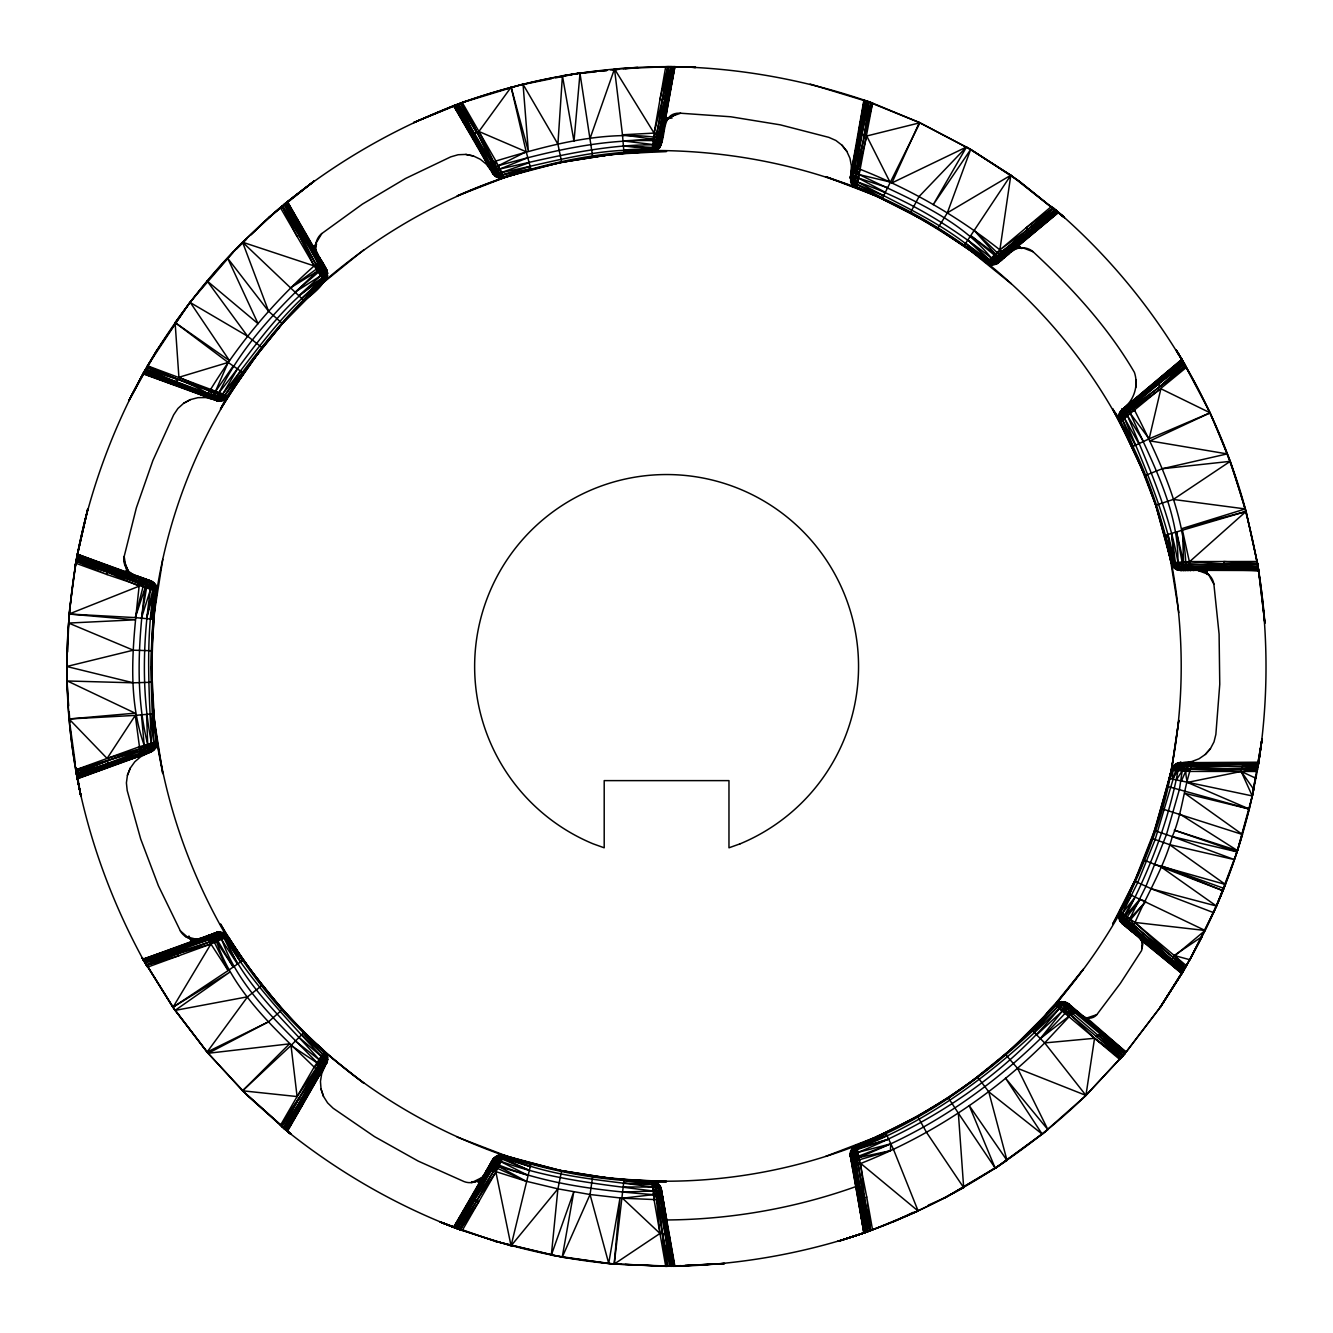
<?xml version="1.0" encoding="UTF-8"?>
<svg xmlns="http://www.w3.org/2000/svg" width="1333" height="1333" viewBox="0 0 1333 1333"><rect width="100%" height="100%" fill="white"/><g stroke="black" fill="none" stroke-linecap="round" stroke-linejoin="round"><path stroke-width="1.5" d="M1057.186 211.264L994.768 264.534L999.633 261.751C961.843 280.08 1060.451 211.847 1057.186 211.264L1064.367 217.512L1019.178 181.205L1064.367 217.512L1053.087 207.765L988.253 263.884L994.768 264.534L999 262.284C996.134 264.65 992.002 265.1 988.653 263.517C947.413 234.075 904.007 206.165 856.386 187.67L851.454 183.354L850.371 176.906L863.934 100.042L919.37 122.519L970.691 149.446L1010.814 175.24L1064.367 217.512C1150.846 294.843 1214.93 396.851 1245.372 508.923L1246.055 511.439L1164.709 535.433L1171.107 562.743L1189.719 561.576L1257.985 566.192L1172.94 566.742L1177.805 569.508L1183.671 570.524L1177.805 569.508L1172.34 564.825L1171.99 562.676C1161.31 513.555 1144.814 465.384 1119.937 421.561L1118.937 419.628L1159.527 386.803L1157.644 380.138L1182.171 359.927L1210.147 412.813L1150.012 440.89L1227.176 453.903L1162.143 468.766L1144.98 475.614L1119.937 421.561L1118.604 417.446L1119.42 413.113L1122.069 409.581L1181.871 359.41L1120.553 411.197L1118.77 417.312L1119.77 421.695L1144.98 475.614L1155.761 505.224L1172.34 564.825L1176.822 569.524L1181.055 570.524L1174.49 568.325L1171.107 562.743C1147.296 445.689 1080.796 339.032 988.253 263.884L986.37 262.718C893.627 188.086 774.64 150.946 656.253 150.512L612.747 154.245L561.676 162.226L531.034 169.591L504.191 177.706C438.874 199.933 378.355 234.991 325.952 279.813L324.469 281.463C235.008 360.593 175.873 471.515 157.077 589.236L157.011 591.452C138.749 709.073 166.075 830.692 224.894 933.417L249.888 969.258L282.329 1009.498L304.024 1032.342L324.469 1051.537C376.389 1096.992 437.007 1131.867 502.024 1154.845L504.191 1155.294C617.462 1193.202 743.081 1188.953 854.42 1146.38L856.386 1145.33C967.191 1102.141 1059.602 1018.362 1118.57 915.588L1119.737 911.339C1143.431 867.05 1161.043 819.512 1171.107 770.257C1184.504 702.574 1184.404 632.642 1171.79 564.842L1257.536 563.526L1258.602 569.891L1176.356 569.524L1181.888 570.524L1174.49 568.325L1258.269 567.875M856.436 187.453L851.504 183.171L850.371 176.906L851.654 182.388L856.586 186.803L852.753 185.17L872.548 103.124L870.449 102.358L854.42 186.62L856.436 187.453C903.657 205.049 947.246 231.325 987.02 262.101L988.653 263.517L995.868 263.601L1001 260.601L992.568 264.834L1056.452 210.631M77.297 778.522L152.678 751.145L156.461 746.013L152.862 713.772L156.794 741.615L155.744 747.963L77.047 777.239L154.395 749.729L155.644 746.263L151.495 743.181C149.046 692.294 145.647 641.106 153.762 590.502L151.062 582.104L146.18 579.222L150.046 583.104L150.462 589.519C142.948 640.307 141.415 692.643 151.495 743.181L150.946 749.579L148.546 752.628L140.065 751.312L76.614 774.94L75.698 769.824L156.661 745.947L156.161 741.798L154.795 748.28L149.946 752.412L152.995 748.896L153.845 742.481C150.712 691.277 149.046 639.89 156.561 589.069L154.278 584.537L143.397 578.205L145.78 580.255L146.863 583.887L146.83 586.07L145.064 587.936C138.665 639.673 134.8 693.243 147.696 744.297C149.629 749.563 146.03 756.294 139.798 754.845L76.614 774.94L77.347 778.822L150.696 752.129L155.744 747.963L157.011 741.548C149.213 691.044 151.679 639.523 156.561 589.069C156.278 585.387 153.795 582.021 150.329 580.738L154.395 583.271L157.077 589.236L76.064 561.143L77.347 554.178L150.696 580.871L152.678 581.855L77.281 554.511L155.744 585.037L149.529 580.438L154.395 583.271L77.031 555.844L140.065 581.688C151.529 585.77 166.625 591.136 147.863 579.838L153.028 582.788L157.077 589.236M157.011 591.452L107.107 574.573L107.79 566.508L77.231 554.795C89.828 491.46 112.039 430.109 143.148 373.523L205.082 396.068C212.064 398.85 222.511 405.165 227.993 396.434L262.084 347.646L282.329 323.502L325.652 279.347L327.485 273.115L326.235 268.949C330.884 290.511 320.72 271.849 316.104 264.567L281.946 206.215L287.411 201.7L326.435 269.299L327.318 271.332L287.145 201.916L327.618 275.731L325.819 268.216L327.718 273.515L286.095 202.783C336.666 161.91 393.585 129.051 454.203 105.507L462.234 102.541C508.889 86.228 557.344 74.265 606.698 70.349M1005.432 1054.42L1017.579 1068.333L1085.945 1095.409L1125.069 1053.303L1085.595 1095.759C1016.079 1162.943 930.751 1213.43 838.107 1241.306L868.066 1231.492L852.753 1147.83L850.604 1151.679L850.437 1156.477C849.488 1151.779 852.77 1147.846 856.386 1145.33C932.167 1114.538 1001 1066.533 1054.903 1004.882L1062.301 1002.233L1069.133 1004.332L1061.468 1004.132L1059.302 1005.332L1059.252 1008.581C1006.648 1073.365 934.966 1121.036 858.085 1152.362L852.637 1155.544L851.204 1160.81L850.821 1157.094L851.554 1150.129L854.42 1146.38L870.616 1230.592L863.934 1232.958C803.083 1253.653 739.132 1264.8 674.898 1266.3L661.335 1189.419L659.602 1185.37L656.269 1182.488L592.702 1176.239L561.676 1170.774L501.775 1155.344L497.409 1155.878L492.477 1160.027C508.09 1145.647 498.675 1162.809 493.743 1170.991L460.285 1229.759L453.637 1227.276L492.677 1159.677L493.993 1157.894L453.97 1227.41L497.659 1155.444L492.06 1160.76L495.676 1156.461L455.236 1227.876C396.118 1205.132 340.781 1173.29 290.977 1134.183L287.411 1131.3L327.318 1061.668L327.618 1057.269L324.469 1051.537C286.978 1018.112 254.87 978.922 227.993 936.566L222.428 932.65L215.979 932.65L218.512 931.984L224.894 933.417L145.164 963.026L142.331 958.01C111.855 901.708 89.611 841.09 77.231 778.239L107.79 766.492L141.898 755.344L144.581 751.729L144.214 745.314C126.102 694.41 133.45 638.757 139.132 586.17L140.082 579.738L138.382 576.389L150.046 583.104L155.444 588.736L156.161 591.202L152.862 619.228L156.461 591.285M1059.302 1005.332L1057.436 1007.032C999.583 1065.067 933.75 1116.587 856.586 1146.197L854.803 1148.046L852.637 1155.544L852.653 1168.991L854.086 1154.045L857.186 1148.629C934.766 1118.754 1001.133 1067.083 1059.252 1008.581C1059.935 1003.366 1073.148 1006.465 1068.366 1004.116L1068.683 1010.247L1070.716 1015.013L1094.543 1038.29L1120.52 1058.619L1125.069 1053.303L1124.419 1054.07L1061.501 1001.566L1054.903 1004.882M67.317 664.434C66.067 708.606 71.782 752.778 80.863 795.934L75.998 767.375M67.616 652.02L69.033 614.03L76.064 561.143L107.107 574.573L75.698 563.176C68.749 610.281 63.984 658.219 68.716 705.774M490.944 170.324L486.312 164.159L480.347 159.293L473.398 155.978L465.85 154.428L458.152 154.728L450.754 156.861L405.515 178.489L362.393 204.132L321.786 233.558C315.638 238.424 313.838 247.638 317.837 254.403M1124.735 407.365C1134.633 398.934 1138.565 384.67 1134.4 372.374C1107.84 326.852 1071.649 287.445 1033.075 251.754C1027.226 246.555 1017.845 246.372 1011.864 251.487M319.887 1075.048L320.087 1062.784L325.952 1053.187L324.352 1051.72C285.995 1019.045 254.003 979.438 227.177 936.916L226.11 935.033L221.445 933.017L215.18 932.933L218.095 932.15L220.728 931.984L143.831 960.693L142.331 958.01L172.923 1007.248L142.331 958.01L144.814 962.409L209.898 941.864L226.627 934.816L220.528 924.036C257.019 986.087 305.94 1040.407 363.842 1083.196L325.952 1053.187M1122.069 409.581L1118.92 415.113L1120.486 421.161L1118.77 417.312L1183.887 362.826L1131.384 403.299C1125.052 404.066 1123.952 411.63 1127.585 415.929C1147.446 463.584 1169.074 511.039 1177.922 562.309L1191.002 567.941L1258.702 570.524C1268.35 634.058 1268.533 698.942 1258.702 762.476L1178.439 762.726L1174.573 766.325L1169.358 778.405L1171.79 768.158L1241.19 771.457L1252.237 795.918L1170.157 778.589L1178.839 720.337L1171.79 768.158C1164.442 812.014 1148.513 854.253 1129.451 894.31C1126.535 902.874 1112.722 916.587 1123.836 924.935L1120.137 920.52L1118.57 915.588L1184.071 969.874L1182.171 973.09L1120.52 921.836L1118.57 915.588M850.971 173.507L851.387 165.809L849.954 158.244L846.755 151.246L841.973 145.197L835.891 140.482L828.843 137.366L780.255 124.835L730.717 116.771L680.646 113.222C655.669 111.822 671.415 148.013 651.987 151.629C601.85 153.728 551.879 161.943 504.191 177.706L457.086 195.951C518.554 168.658 584.77 152.395 652.104 150.746L658.185 148.779L661.401 143.181L660.701 145.714L674.548 66.7C739.149 68 803.282 79.597 864.484 100.242L850.604 181.321L852.987 184.137L857.736 182.071L872.548 103.124L810.147 84.079M152.862 713.772L157.011 741.548L139.132 746.83L75.698 769.824C60.835 683.212 65.317 593.818 87.811 508.923L76.214 560.327L107.723 572.274L139.132 586.17L69.033 614.03L135.283 617.612L143.447 585.02L143.431 580.871L140.998 577.339L149.079 581.405L155.095 586.553L155.328 590.952L150.462 618.995L156.561 589.069M850.404 176.756L850.787 180.388L852.037 180.522L859.302 175.556L853.77 171.807L852.004 167.675L865.684 100.658L867.666 101.358L856.403 168.125L851.021 174.79L853.87 179.938L857.736 182.071C906.54 198.617 951.095 226.11 991.319 258.002L997.084 260.851L1002.366 259.452L993.718 263.801L988.253 263.884M320.237 1069.216L285.345 1129.618L247.588 1095.759L208.115 1053.303L172.923 1007.248L207.082 1052.07L242.573 1090.794L290.977 1134.183L286.162 1130.284L319.837 1072.798L314.171 1067.083C276.348 1030.309 233.792 992.868 216.563 941.548L216.729 938.982L215.363 937.299L212.18 935.199L209.048 935.166L221.445 933.017L226.627 934.816M224.894 933.417L219.362 932.483L211.83 934.15L223.377 934.033L225.044 935.483L224.877 937.915C244.672 986.303 285.529 1020.995 319.104 1059.635C323.969 1062.418 325.535 1069.899 319.837 1072.798L284.346 1128.784L290.977 1134.183L242.573 1090.794L289.478 1043.856L208.165 1053.27L207.082 1052.07L247.571 996.801L262.084 985.354L243.339 960.027L227.993 936.566L210.897 944.014L147.53 967.158L145.164 963.026M561.676 162.226L557.91 144.147L562.426 75.764L579.922 72.948L592.702 156.761L624.011 153.195L652.004 151.629L658.335 147.73L661.551 142.364L659.602 147.63L654.203 151.329L667.8 66.65L674.898 66.7L660.701 145.714M156.794 741.615L157.077 743.764L107.107 758.444L69.033 718.97L135.15 713.172L67.366 680.98L133.3 682.813L151.762 682.246L151.762 650.754L154.345 612.663L162.776 559.41M1171.107 770.257L1189.719 771.424L1241.19 771.457L1253.72 789.336C1243.406 838.14 1227.226 885.745 1205.115 930.484L1172.823 957.427L1170.957 964.092L1181.854 973.623L1160.26 1007.248L1126.068 1052.104L1068.533 1003.816L1064.017 1001.7L1059.218 1002.233L1057.652 1003.949L1057.436 1007.032L1033.908 1032.175M1141.715 948.796L1142.198 941.731L1139.498 938.082M233.258 252.204L189.953 302.291L157.027 349.996L128.868 400.65L144.947 370.341L206.248 395.568C210.097 400.683 217.179 397.851 219.095 392.552C251.087 352.462 278.947 307.24 322.103 277.897L321.27 260.352C334.216 278.23 318.087 289.944 304.024 300.658L242.573 242.206C205.599 279.03 174.056 320.953 147.53 365.842L142.998 373.79L216.346 400.5L220.562 400.966L224.694 399.5L227.793 396.351L262.084 347.646L247.571 336.199L190.419 302.641L229.493 360.66L175.106 322.603C206.032 279.813 241.406 240.14 281.946 206.215L314.005 181.205L268.816 217.512L251.037 234.858M1135.799 387.603L1136.016 379.905M1138.865 443.672L1123.386 416.263L1122.719 412.064L1123.936 408.381L1132.35 406.732L1186.503 367.325L1124.402 418.279L1119.437 416.796C1125.552 400.866 1118.804 411.83 1122.419 419.745L1133.15 446.372L1118.77 417.312L1118.77 415.229L1183.237 361.71L1176.139 349.996C1226.727 432.442 1257.319 526.618 1264.867 623.044L1258.435 568.841L1190.352 566.108L1186.053 564.126L1185.753 561.826C1182.688 507.99 1158.66 458.052 1134.766 410.614L1131.667 404.899L1132.117 401.166M1184.071 969.874L1185.42 967.541L1118.92 913.405L1119.553 920.037L1122.169 923.552M1258.702 762.476L1178.439 762.726L1172.94 766.258L1152.112 838.457L1137.132 875.998L1119.087 913.538L1123.069 922.936L1129.234 929.468L1127.951 925.169L1129.767 918.737L1145.963 886.295L1166.442 834.625L1179.472 789.269L1182.504 768.691L1184.237 764.892L1188.419 762.476L1191.819 763.642L1258.319 764.842L1262.068 738.799L1257.536 765.325M856.519 1145.88L885.978 1133.417L854.553 1146.913L851.654 1157.227L852.17 1166.258L854.02 1162.376L857.602 1160.293L890.327 1150.746L890.861 1143.797C957.161 1112.855 1015.479 1067.033 1064.984 1013.43L1072.548 1008.881L1078.364 1012.08M134.533 574.99C127.118 572.374 122.586 564.159 124.169 556.478L136.366 507.823L152.895 460.485L173.657 414.83L177.956 408.431L183.671 403.266L190.436 399.6L197.901 397.667L205.599 397.567L213.097 399.3M681.063 1265.65L666.583 1266.35L614.213 1264.051L620.012 1197.934L608.714 1263.334L590.052 1194.518L592.702 1176.239L624.011 1179.805L666.583 1181.571L656.253 1182.488L652.037 1181.588C601.65 1181.205 551.679 1171.424 503.791 1156.094L501.775 1155.344L494.976 1157.727L491.161 1162.293L494.976 1157.727L499.808 1154.895L457.752 1228.826L440.39 1222.061L495.06 1241.306L562.226 1257.202L614.213 1264.051L674.298 1266.3L669.066 1234.941L662.334 1233.242L654.203 1181.671L624.011 1179.805L614.213 1264.051C554.511 1258.852 496.143 1243.772 440.39 1222.061L454.236 1227.51L471.082 1199.45L476.747 1200.5L478.897 1201.516L460.285 1229.759L440.39 1222.061L462.234 1230.459L511.056 1245.838L557.91 1188.853L561.676 1170.774L612.747 1178.755L666.583 1181.571M1258.319 764.842L1257.402 770.257L1190.352 766.892L1183.671 762.476L1179.888 763.509L1176.922 766.408L1155.161 839.54L1137.732 882.513L1121.47 915.321L1121.503 921.653L1125.152 926.052L1119.52 918.437L1119.087 913.538L1120.47 911.872L1119.803 914.071L1122.703 920.97L1132.1 931.867L1131.517 931.001C1143.647 899.775 1163.459 869.799 1172.29 836.591C1182.454 813.197 1183.771 785.953 1192.752 762.776L1193.751 762.476M155.444 588.736L153.762 590.502L146.58 618.645L153.112 588.02L139.215 577.006M154.345 612.663L153.678 619.295L135.283 617.612L145.064 587.936M654.186 1181.688L656.253 1182.488L662.334 1233.242L669.882 1266.333L660.601 1200.067C664.401 1193.985 659.935 1186.237 652.653 1187.086C602.583 1179.638 550.496 1177.539 503.791 1156.094L501.241 1156.361L494.776 1160.726L486.128 1171.024L491.644 1170.291L526.185 1181.238L557.91 1188.853L551.345 1255.169L608.698 1263.551L621.095 1264.151M654.27 150.762L623.944 152.379L652.004 151.629L654.103 133.1L665.734 66.65L667.8 66.65L659.968 99.558L668.033 98.825L674.548 66.7M502.024 178.155L461.035 102.974C535.999 76.331 616.013 63.484 695.576 67.35L670.499 66.667L656.269 150.512L659.685 147.18L661.851 140.615L658.335 147.73L654.203 151.329L666.583 151.429L612.747 154.245L559.493 162.693L501.924 177.956L497.659 177.556L455.153 105.14L487.978 165.209L491.994 167.225L498.642 166.542L496.259 175.023L495.226 175.723L492.677 173.323L453.637 105.724L495.676 176.539L502.024 178.155L530.817 168.791L500.575 175.306L496.259 175.023L492.277 172.623L493.56 174.34L497.176 176.689L503.791 176.889L499.808 178.105L462.234 102.541L495.893 161.01L504.191 177.706M825.76 1156.361L876.081 1137.049L917.554 1116.288L948.263 1097.726L958.36 1113.188L963.676 1187.62C923.719 1209.564 881.863 1228.276 838.107 1241.306L866.45 1232.075L851.454 1149.646L850.587 1157.311L850.604 1151.679L863.934 1232.958L850.237 1153.878L850.371 1156.094L863.934 1232.958M486.128 161.976L489.728 163.059L495.893 161.01C546.747 145.697 600.117 130.717 653.653 137.032L656.469 133.317L664.567 99.708L668.633 66.65L695.576 67.35L674.265 66.7L659.602 147.63L658.085 149.263L672.215 66.683M864.484 100.242L858.685 131.484L864.417 135.383L868.649 101.708L865.684 100.658L851.454 183.354L852.803 184.954L882.513 197.967L857.152 184.471C852.703 185.57 850.237 173.173 850.387 178.272L852.454 178.389L860.751 169.541C910.756 189.303 957.777 216.429 999.883 249.871L1004.965 253.92L1008.731 254.12L997.084 260.851L989.503 262.734L987.02 262.101C950.462 225.977 902.241 206.198 857.736 182.071L856.386 187.67L882.513 197.967M1189.869 959.743L1202.266 936.449L1174.206 955.478L1185.42 967.541L1205.115 930.484L1129.451 894.31L1119.737 911.339L1134.75 922.419L1174.206 955.478L1189.869 959.743L1216.529 906.057L1237.074 851.87L1249.254 809.031L1187.386 782.421C1185.937 777.389 1183.137 761.793 1192.752 762.776M147.446 753.312L140.582 756.811L134.75 761.826L130.284 768.108L127.435 775.256L126.402 782.888L127.202 790.552L140.648 838.874L158.41 885.779L180.355 930.884C184.071 937.782 192.835 941.148 200.183 938.382M1061.468 1004.132L1060.418 1009.564L1119.787 1059.468M529.168 162.709L499.475 173.19L495.226 173.123L491.81 171.291L491.644 162.709L457.352 104.324L488.111 163.059C487.761 169.441 495.01 171.824 499.875 169.008C550.246 157.711 600.75 144.664 652.77 144.847L655.536 140.665L653.653 137.032L655.986 137.149L658.669 133.25L666.5 99.392L671.215 66.667L664.567 99.708M1171.79 768.158L1172.94 766.258L1258.069 766.392L1262.068 738.799L1252.304 795.934L1237.074 851.87L1172.29 836.591L1154.778 830.692L1170.407 773.59L1167.508 786.403L1249.254 809.031L1253.72 789.336M148.08 746.547L150.012 743.614L154.795 748.28L150.546 752.179L151.829 750.629L144.697 747.58L145.064 745.064L152.995 748.896L153.512 750.046L150.696 752.129M1011.23 283.729L969.341 249.804L937.649 228.526L947.363 212.813L1010.814 175.24L1019.178 181.205L970.691 149.446L919.37 122.519L891.894 182.938L966.508 147.013L1010.814 175.24L999.883 249.871L986.37 262.718M1145.664 901.325L1139.748 899.375C1136.982 907.973 1120.503 917.537 1127.285 927.835L1123.902 924.652L1122.703 920.97L1123.369 916.771L1125.619 915.671C1150.096 869.499 1168.924 819.978 1178.405 768.491L1176.039 764.709C1177.372 763.792 1181.771 760.843 1181.988 763.542L1189.919 769.058L1241.39 769.091L1257.885 767.408L1262.068 738.799M852.77 1167.958L854.703 1165.842L860.751 1163.459C929.484 1136.366 992.418 1095.093 1044.705 1042.923L1094.543 1038.29L1085.945 1095.409L1044.705 1042.923L1031.625 1029.892M495.893 161.01L495.226 173.123L493.56 174.34L492.593 173.19L495.593 176.373L499.708 177.922L530.817 168.791M695.576 67.35L673.182 66.683C666.917 90.811 669.516 119.303 655.536 140.665L653.237 140.648C600.5 139.115 548.679 151.529 498.259 165.759L496.109 166.625M1170.157 778.589L1172.34 768.191L1174.49 764.675L1257.885 767.408M1255.786 775.539L1252.304 795.934L1257.186 771.457L1241.39 769.091L1244.239 762.776L1258.619 763.059L1176.356 763.476L1173.473 766.275L1171.99 770.324M76.064 561.143L75.298 565.509L76.214 560.327L108.056 570.074L140.065 581.688L143.447 585.02M864.217 100.142L850.637 181.138L851.654 182.388L858.102 180.572L856.519 177.439C851.82 175.723 849.954 169.941 853.47 166.108L867.666 101.358M126.685 568.874L126.135 571.924L131.117 573.257M859.385 132.567L865.117 100.458M860.635 133.617L866.433 100.925M108.073 764.892L76.864 776.206L80.863 795.934L76.431 773.906L140.082 753.262L146.897 753.512L150.312 751.995L139.732 749.113L107.723 760.726L107.207 767.641L77.231 778.239M674.898 66.7L662.118 132.367L655.02 144.747L652.487 147.38L623.411 146.08L652.387 148.263L660.185 144.147L662.168 138.849L659.852 146.197L656.269 150.512M868.649 101.708L854.703 167.158L851.071 172.923L850.687 176.656L858.469 168.924L866.717 135.999L919.92 122.769L882.163 198.717M666.5 99.392L673.182 66.683M864.417 135.383L871.349 102.691L865.684 100.658M127.018 567.908L126.135 571.924L128.185 570.774L123.852 560.31M247.571 336.199L207.082 280.93L258.069 323.702L227.743 258.369L268.55 311.206L282.329 323.502L249.888 363.742L220.528 408.964L227.177 396.084L221.961 400.167L215.596 400.217L220.195 399.483L224.977 395.118C255.569 354.995 285.529 313.905 323.986 280.713L325.019 278.38L324.486 270.599L319.887 257.952L319.037 261.618L314.171 265.917C273.932 301.591 239.04 343.164 210.897 388.986L207.498 394.535L204.032 396.018M1257.669 564.359L1223.977 563.909L1223.777 561.543L1257.536 563.526L1246.055 511.439L1230.259 461.335L1210.147 412.813L1160.893 388.753L1149.129 438.84L1132.417 446.722L1119.77 421.695L1124.402 418.279C1144.097 465.25 1164.792 512.189 1174.49 562.526L1179.888 569.491L1185.454 570.524L1176.039 568.291L1171.79 564.842M1182.171 359.927L1157.494 381.421L1129.251 403.566L1127.968 407.865L1129.784 414.296L1126.452 413.946L1125.635 417.362L1119.553 414.596L1119.57 412.997L1182.704 360.81L1176.139 349.996L1185.387 365.392L1159.527 386.803L1184.42 363.726L1176.139 349.996M857.602 1160.293L856.403 1164.875L865.534 1232.392L853.47 1166.892L857.386 1149.496L856.386 1145.33M1063.801 1003.516L1064.317 1012.863L1066.75 1011.647L1065.45 1004.899L1067.083 1003.033L1068.649 1003.932C1051.92 994.751 1043.156 1024.127 1032.209 1030.459L1057.652 1003.949M1249.254 809.031L1184.787 793.318L1242.439 834.491C1228.743 880.913 1208.964 925.319 1185.42 967.541M667.966 1266.35L662.334 1233.242L665.734 1266.35L654.103 1199.9L655.819 1194.535L660.052 1188.036L661.368 1189.569L666.583 1219.962C730.984 1219.528 795.085 1208.231 855.753 1186.637M325.952 279.813L326.985 272.265L324.935 266.683L326.985 272.265L327.018 277.864L284.012 204.482L314.005 181.205L284.562 204.032L316.104 264.567L316.354 269.216L324.469 281.463M590.052 138.482L614.496 68.916L668.633 66.65L662.334 99.775L654.103 133.1L622.478 134.783L614.496 68.916L654.103 133.1L660.601 132.933L663.617 130.684L659.019 143.314L654.42 149.629L652.104 150.746C600.883 146.563 551.229 162.426 501.641 172.54L499.308 177.172L497.559 177.389L492.677 173.323M947.363 212.813L970.591 149.613L933.233 204.649L966.508 147.013L919.104 196.501L910.356 212.763L937.649 228.526M1119.087 913.538L1129.451 894.31L1156.444 825.66M663.151 131.6L657.152 144.231L654.72 147.197L652.487 147.38M127.435 775.256L130.284 768.108M220.528 408.964L242.673 372.507L224.694 399.5L222.894 400.533L143.797 372.39L128.868 400.65L145.464 369.441L207.498 394.535C210.864 400.866 219.812 400.866 222.711 394.135C253.97 354.178 282.663 311.089 323.486 279.997L326.818 274.415L322.553 262.568L322.553 267.4L320.12 270.799L317.587 271.082L291.011 287.528L318.204 267.816L320.87 264.634M1216.529 906.057L1225.444 884.462L1169.524 844.622L1152.112 838.457M326.435 1063.701C332.067 1049.071 309.506 1042.306 303.441 1032.925L324.219 1055.869L326.118 1059.735L326.035 1064.4L327.102 1058.119L324.469 1051.537M324.702 1066.7L321.686 1073.781L320.453 1081.396L321.053 1089.061L323.486 1096.376L327.601 1102.891L333.133 1108.24L374.49 1136.616L418.262 1161.126L464.051 1181.571C471.332 1184.47 480.213 1181.421 484.079 1174.573M143.797 372.39L207.548 397.284L210.397 397.134L214.68 393.152L228.16 362.443L175.106 322.603L178.905 377.289L226.627 398.184M1186.053 564.126L1188.519 569.391L1193.751 570.524L1190.352 566.108L1182.571 530.734L1183.537 561.959L1182.504 564.309L1185.487 569.424L1188.419 570.524L1183.671 570.257L1174.573 566.675L1171.99 562.676L1167.841 534.6L1173.49 564.759L1180.505 568.191L1190.969 570.524L1181.988 569.458L1179.288 566.508L1177.922 562.309C1178.639 509.223 1151.429 461.101 1130.501 413.763L1129.268 411.814L1122.719 412.064L1121.22 410.647L1122.203 409.481L1120.153 412.514L1122.819 414.163L1126.452 413.946M1178.405 768.491C1179.738 762.676 1186.903 760.676 1191.002 765.059L1258.452 764.076L1243.289 763.659M1173.49 564.759L1174.49 562.526L1171.59 533.617L1175.373 562.459L1175.939 564.642L1179.288 566.508L1192.752 570.224L1258.652 570.174M663.617 1202.316L658.669 1199.75L622.478 1198.217L590.052 1194.518L562.226 1257.202L573.807 1191.669L551.429 1254.803L495.06 1241.306M1181.355 781.071L1185.753 771.174M440.39 1222.061L459.502 1229.476L476.747 1200.5L495.893 1171.99L511.056 1245.838L531.034 1163.409L504.191 1155.294L495.893 1171.99L462.234 1230.459L460.285 1229.759M501.525 177.172L502.724 174.74L530.184 166.458M685.195 1265.45L724.486 1263.551L673.282 1266.317L662.968 1198.65L659.885 1195.384L653.403 1193.751L657.002 1187.786L659.768 1186.287C663.401 1193.818 659.618 1183.054 656.253 1182.488M1137.132 875.998L1112.655 924.036L1118.92 913.405M459.502 1229.476L474.631 1199.8L493.743 1170.991L497.659 1168.458L526.185 1181.238L498.642 1166.458L497.126 1164.392L492.977 1163.992L488.794 1166.408L496.909 1156.794L502.024 1154.845M299.009 1037.407L321.286 1056.336L326.452 1056.036L327.718 1059.485L286.945 1130.934L303.091 1103.541L299.042 1097.925L280.363 1125.469L314.171 1067.083L323.969 1052.287L325.835 1053.37L327.018 1055.136L281.33 1126.285L290.977 1134.183L283.546 1128.118L299.042 1097.925L320.087 1062.784M1184.121 762.476L1191.769 761.543L1198.967 758.827L1205.299 754.461L1210.414 748.696L1214.013 741.881L1215.863 734.416L1219.762 684.329L1219.095 634.108L1213.88 584.137C1212.763 576.523 1205.815 570.441 1198.067 570.524L1208.498 574.39L1213.88 584.137M173.707 326.285L147.53 365.842L219.095 392.552C242.023 345.164 279.43 306.607 317.587 271.082M724.486 1263.551L670.932 1266.333L662.118 1200.633C664.634 1194.751 658.635 1190.019 653.087 1191.019C601.899 1184.404 549.979 1179.388 501.158 1161.426L489.728 1169.941L457.086 1228.576L474.631 1199.8M286.162 1130.284L301.991 1100.875M284.346 1128.784L317.754 1069.899L325.102 1065.467L324.985 1061.601L321.286 1056.336C286.695 1018.929 251.204 981.904 224.877 937.915L219.378 933.833L213.513 933.533L222.894 932.467L144.314 961.543M659.602 147.613L661.318 143.547L665.867 117.837L668.883 117.837M268.816 217.512L281.946 206.215L297.092 236.441L299.042 235.091L302.791 230.709L286.912 202.099M456.153 1228.226L472.715 1199.433L491.644 1170.291L495.509 1167.558L497.659 1168.458L497.126 1164.392L499.275 1165.192C548.313 1184.687 601.266 1190.752 653.503 1194.618L655.819 1194.535M287.178 1131.117L322.186 1070.499L318.92 1064.084L291.011 1045.472L242.573 1090.794L297.092 1096.559L316.104 1068.433L326.052 1063.851L324.419 1067.216L319.037 1071.382L283.546 1128.118M237.474 368.908L222.711 394.135L223.911 399.184L220.728 401.016L143.298 373.273L173.057 384.421L177.906 379.455L209.898 391.136L216.146 400.133C198.684 384.287 169.291 377.622 147.53 365.842M282.063 1126.902L299.042 1097.925M453.637 1227.276L488.111 1169.941L499.009 1160.743L502.291 1159.143L529.168 1170.291L502.691 1158.344L493.96 1159.543L490.277 1163.842L499.042 1156.344L501.241 1156.361L530.184 1166.542L502.691 1158.344L501.241 1156.361M319.837 1072.798L327.635 1059.652L327.102 1058.119L320.437 1057.619L320.836 1061.101L317.587 1061.918L318.92 1064.084L326.335 1061.818L326.352 1063.834L327.252 1060.302L324.186 1059.668L320.836 1061.101M1182.021 973.323L1141.748 940.815M157.027 349.996L146.413 367.775L177.906 379.455L145.464 369.441M173.057 1007.165L228.16 970.557L213.463 940.365L209.348 936.266L206.648 936.033L215.446 933.966L219.012 935.816L237.474 964.092L224.061 938.282L206.248 937.432L142.998 959.21L216.346 932.5L218.512 931.984L143.164 959.51L174.256 949.096L178.905 955.694L146.497 965.375L142.331 958.01L175.106 1010.397L229.493 972.34L173.057 1007.165L210.897 944.014L207.498 938.465L204.032 936.982L217.296 934.65L225.044 935.483L227.177 936.916L240.673 961.876L225.044 935.483M321.786 233.558L315.954 243.256L315.688 247.088L313.372 246.655L315.738 244.672M321.486 1067.333L327.618 1057.269L326.902 1055.319L303.441 1032.925M455.236 1227.876L472.715 1199.433M1059.868 1002.799L1061.668 1001.716L1066.417 1002.466L1125.868 1052.354L1160.26 1007.248L1190.836 958.01M1182.171 973.09L1131.65 928.135L1126.435 919.087L1129.767 918.737L1145.297 902.108L1129.251 921.236L1132.334 926.302L1182.704 972.174L1160.26 1007.248L1185.004 968.275L1134.75 922.419L1205.115 930.484M1160.26 1007.248L1183.704 970.491L1133.383 924.369L1130.484 919.27M1177.922 770.691L1172.523 779.105L1172.857 770.374L1175.939 768.358L1177.922 770.691L1182.504 768.691L1183.537 771.041L1186.053 768.874L1189.719 771.424M1176.323 779.955L1182.138 770.957M1010.814 175.24L963.909 245.905L969.341 249.804M240.673 371.124L224.977 395.118L225.61 397.751M107.107 758.444L135.283 715.388L153.678 713.705M872.548 1229.876L866.717 1196.984L870.616 1230.592L918.17 1211.047L860.751 1163.459L864.417 1197.601L869.832 1230.876L838.107 1241.306L864.251 1232.842L858.685 1201.5L860.635 1199.367L866.717 1196.984L857.386 1149.496L888.661 1139.132L857.186 1148.629L854.803 1148.046L850.871 1153.112L850.887 1159.06L851.77 1151.162L854.42 1146.38M1131.617 895.376L1120.67 912.022L1122.803 918.887L1131.517 931.001M176.039 322.853L189.953 302.291M1174.49 770.474L1175.939 768.358L1174.99 764.675L1180.655 762.476M215.763 391.102L233.242 365.958M476.747 132.484L458.335 103.957L467.5 100.658L413.813 122.519L458.335 103.957L489.728 163.059L490.644 169.808L492.743 172.923L493.743 162.009L478.897 131.484L511.139 87.145L528.351 151.246L523.036 84.079L460.135 103.291L476.747 132.484L474.631 133.2L469.849 133.183L454.203 105.507M1082.996 1015.963C1086.995 1019.445 1093.577 1018.762 1096.842 1014.63L1120.353 983.387L1141.598 950.562L1142.848 943.931L1141.065 939.748M1032.209 1030.459L1056.786 1003.216L1083.296 969.258L1049.354 1011.147L1011.23 1049.271L969.341 1083.196M1056.786 1003.216L1096.276 1036.457L1099.875 1033.825L1125.202 1053.153L1075.964 1011.747L1072.115 1007.248L1068.183 1007.215L1062.251 1011.13L1040.34 1038.557L1072.532 1013.497L1077.347 1011.647M249.888 363.742L283.862 321.886L321.936 283.729L363.842 249.804M1125.652 1052.603L1124.935 1053.47L1099.875 1033.825L1102.891 1033.092L1125.652 1052.603L1101.525 1033.192M1094.543 1038.29L1121.42 1057.586L1125.069 1053.303M1125.619 915.671L1139.748 899.375M486.878 1170.307L496.826 1160.51L500.125 1158.544L502.291 1159.143M1205.299 754.461L1210.414 748.696M1044.705 1042.923L1068.983 1016.846L1066.75 1011.647M672.049 118.087L665.867 117.837L667.266 119.67L669.932 116.904L680.646 113.222M304.024 1032.342L291.011 1045.472L297.092 1096.559M1015.08 249.388L1018.712 245.739L1021.078 247.738M322.103 277.897C326.002 274.948 327.202 269.099 324.036 265.134L324.852 268.666L322.353 274.248L299.009 295.593L322.586 278.647L323.652 272.482L320.12 258.952M236.224 249.321L246.588 239.19M672.232 1266.317L658.102 1183.737L654.336 1182.771L652.37 1184.637L623.744 1183.037M857.319 173.99L859.518 174.706C905.957 197.501 957.744 216.879 991.319 258.002L996.118 256.586L997.017 252.587L1001.566 251.554L1029.359 231.009L1053.72 208.298L1027.626 229.626L999.883 249.871L1051.504 206.432L1064.367 217.512L1055.153 209.514L1003.282 252.92L998.717 254.17L974.573 230.826L995.401 254.136L996.118 256.586L999.883 258.385L1004.632 257.552L997.434 262.234L988.819 260.385L965.792 243.273L987.653 261.501L991.569 263.501L999.034 260.868L1006.598 255.903L1003.982 256.619L998.717 254.17M1036.674 1034.908L1062.251 1011.13M303.441 300.075L324.152 280.98M268.55 311.206L242.573 242.206L280.363 207.531L314.171 265.917L316.354 269.216L319.77 270.116L319.837 260.202L287.411 201.7M1029.359 231.009L1031.042 232.009L1055.686 209.964L1029.359 231.009L1025.943 227.943L1053.087 207.765M247.571 996.801L175.106 1010.397L208.115 1053.303L268.55 1021.794L282.329 1009.498M1157.76 383.021L1182.704 360.81M214.68 393.152L216.579 391.452L219.945 397.567L219.845 400.7L216.196 400.433L217.696 400.716L218.179 398.7L210.897 388.986M1246.055 511.439L1189.719 561.576L1257.169 561.493L1257.869 565.509L1246.055 511.439L1181.938 528.601L1245.272 508.939L1173.307 499.442L1155.761 505.224L1137.132 457.002L1112.655 408.964L1118.604 417.446M1085.595 1095.759L1042.206 1134.183L995.318 1168.258L945.347 1197.634L928.285 1205.165M1007.781 254.536L996.834 263.767L1058.485 212.364L1007.781 254.536L995.068 260.352L991.302 261.068L989.469 259.768L968.025 240.09L988.819 260.385L989.503 262.734M325.652 279.347L301.741 298.359L322.586 278.647L325.019 278.38M1184.42 363.726L1131.667 404.899L1125.169 406.982L1122.486 409.581L1133.4 408.664L1160.893 388.753M1047.871 1129.584L1042.206 1134.183L1005.515 1078.147L1047.871 1129.584L1017.579 1068.333M1058.002 211.964L1004.965 253.92L1000.516 255.419L996.118 256.586L971.007 235.874L995.401 254.136M1159.527 386.803L1185.87 366.208M316.621 244.139L313.372 246.655L316.321 250.871M138.382 756.611L140.065 751.312L135.283 715.388L69.033 718.97M958.36 1113.188L995.318 1168.258L1042.039 1133.966L988.753 1091.794L977.606 1077.064L948.263 1097.726M243.339 960.027L228.16 970.557L210.897 944.014L177.906 953.545L146.08 964.659L176.756 951.645M995.318 1168.258L1006.998 1160.393L988.753 1091.794M1173.307 499.442L1230.259 461.335L1162.143 468.766M614.213 1264.051L659.968 1233.458L656.469 1199.683L660.385 1190.052C663.384 1188.486 655.986 1181.705 652.104 1182.254L656.303 1182.688L660.701 1187.286L674.581 1266.3M667.266 119.67L676.814 113.572M314.171 1067.083L318.92 1064.084M945.347 1197.634L995.085 1167.891L969.208 1105.557L1006.998 1160.393M183.671 403.266L190.436 399.6M498.259 165.759L526.185 151.762L511.139 87.145M854.803 1148.046L887.012 1135.599L854.553 1146.913M207.082 1052.07L268.55 1021.794M471.615 1182.621L481.78 1177.656L479.597 1182.321L476.697 1181.255M892.793 1222.061L913.338 1212.28M857.386 1149.496L853.587 1151.729L851.254 1155.161L851.72 1163.742L853.37 1159.193L856.819 1156.844L890.861 1143.797L858.085 1152.362L854.703 1165.842L864.517 1232.758L858.685 1201.5M854.67 185.554L857.152 184.471L883.512 195.768M860.635 1199.367L867.4 1231.742L858.469 1164.076L859.835 1159.61L856.819 1156.844L859.302 1157.444L890.861 1143.797M1210.147 412.813L1149.129 438.84L1130.501 413.763M76.431 773.906L107.723 760.726L75.931 771.074M413.813 122.519L456.136 104.774L472.715 133.55M499.875 169.008L527.801 157.727M144.814 962.409L175.506 950.129L208.731 939.982L213.463 940.365M146.497 965.375L209.898 941.864L214.53 942.431L216.729 938.982L221.728 939.298C239.207 989.436 281.246 1025.344 317.087 1062.651M107.723 760.726L76.098 772.024L80.863 795.934M654.42 149.629L652.387 148.263L623.744 149.963L652.204 149.879L656.503 148.896L661.601 140.548L662.684 135.933L660.518 142.081L655.02 144.747L622.994 140.931L653.403 139.249L655.536 140.665L657.686 140.332L662.151 137.366L663.134 133.417L660.068 136.433L655.986 137.149M143.314 959.76L207.498 938.465L212.197 938.582L216.729 938.982L233.242 967.042L216.563 941.548M1126.068 1052.104L1086.912 1017.962L1096.842 1014.63M143.831 960.693L175.506 950.129M178.905 377.289L228.16 362.443L243.339 372.973L227.993 396.434L219.095 392.552M217.946 394.518L221.295 393.518L221.961 400.167L216.196 400.433M1156.394 507.356L1170.407 559.41L1178.839 612.663M151.762 650.754L133.3 650.187L66.733 666.5L133.3 682.813M1062.301 1002.233L1064.167 1001.833L1075.964 1011.747M1129.268 411.814L1134.766 410.614M859.302 1157.444L890.327 1150.746M551.512 78.714L523.119 84.479L557.91 144.147M555.578 77.897L579.922 72.948M1187.386 782.421L1241.19 771.457L1257.186 771.457M205.082 936.932L219.012 935.816L222.794 936.433L224.061 938.282M652.004 1181.371L653.503 1194.618L622.478 1198.217L659.968 1233.458M596.451 71.715L579.988 73.448L573.99 141.315L562.426 75.764M600.566 71.282L606.732 70.616M612.913 69.966L619.079 69.316M625.26 68.666L637.624 67.9M989.469 259.768L1006.498 254.47L1058.219 212.147L1032.575 232.559L1031.042 232.009M610.814 69.949L619.062 69.149M623.178 68.749L637.607 67.35M1201.816 570.974L1206.798 570.524L1207.298 573.457M325.352 1054.12L322.653 1054.286L301.741 1034.641M1064.051 1009.364L1060.418 1009.564L1055.586 1005.465L1059.035 1002.083L1122.569 1056.236L1096.276 1036.457L1121.42 1057.586M622.994 1192.069L653.087 1191.019M1183.537 561.959L1176.589 532.3L1182.504 564.309L1185.753 561.826L1189.919 563.942L1224.41 566.075L1225.06 567.925L1258.102 566.892L1264.867 623.044M1258.435 568.841L1225.877 569.341L1225.06 567.925M501.775 1155.344L504.191 1155.294M1192.752 570.224L1178.439 570.274L1258.702 570.524L1191.819 569.358L1175.373 562.459M1241.39 769.091L1257.602 769.091M623.411 1186.92L652.653 1187.086L656.419 1183.537L658.135 1183.921L660.701 1187.286M471.599 1181.721L475.364 1181.788L478.814 1180.105L479.597 1182.321L475.798 1180.755M1224.41 566.075L1258.102 566.892M625.227 1264.351L666.583 1266.35L662.334 1233.242M1127.551 917.104L1123.369 916.771L1122.403 913.305L1135.116 897.092L1123.369 916.771L1127.951 925.169L1131.367 929.734L1182.488 972.54M1242.473 765.059L1258.069 766.392M69.033 614.03L135.15 619.828L68.633 623.061L133.3 650.187M654.336 1182.771L623.944 1180.621L654.603 1184.854L658.535 1186.587L661.135 1189.769L661.735 1191.702L658.669 1199.75L670.932 1266.333M1086.912 1017.962L1089.094 1018.245M139.132 746.83L144.697 747.58M653.403 139.249L622.478 134.783L624.011 153.195M1064.75 1002.316L1068.533 1003.816M612.747 1178.755L559.51 1170.257L507.423 1156.361L457.086 1137.049M557.91 1188.853L590.052 1194.518M465.85 154.428L473.398 155.978M1155.328 864.617L1225.444 884.462M1169.524 844.622L1234.491 859.635L1172.29 836.591M859.518 174.706L889.894 181.938L866.717 135.999M185.47 936.549L196.451 939.265L191.785 941.448L190.252 938.765M495.509 1167.558L489.728 1167.058L487.511 1168.624L492.927 1161.376L499.009 1160.743L527.801 1175.273L498.642 1166.458M1151.579 888.878L1216.412 906.007L1161.043 866.933L1143.931 860.002L1134.8 881.163L1151.579 888.878L1213.597 912.655L1223.894 888.378L1161.443 865.917L1222.928 890.677L1161.043 866.933M860.751 169.541L854.703 167.158L852.653 164.009M1161.643 808.681L1242.439 834.491M1119.82 418.962L1122.419 419.745L1135.349 445.339M503.941 1155.811L530.817 1164.209M856.519 177.439L887.311 187.536M108.073 568.108L76.664 557.794L139.732 583.887L142.914 587.303L146.83 586.07L150.462 589.519L141.448 618.179L146.83 586.07L143.614 582.838L140.082 579.738L76.847 556.811L87.811 508.923L76.548 558.494L108.056 570.074M242.573 242.206L314.171 265.917L299.042 235.091L282.579 205.682L300.708 233.625M144.947 370.341L224.894 399.583M1236.957 851.82L1174.29 830.176L1237.374 850.521L1179.405 813.78M854.42 186.62L825.76 176.639L876.081 195.951L924.119 220.428M144.297 371.474L175.489 382.871M77.347 554.178L139.798 578.155L152.895 590.236M1033.075 251.754L1022.528 247.688L1018.695 248.088L1018.712 245.739L1021.761 248.521M146.897 366.942L177.906 379.455M872.548 103.124L919.92 122.769M478.897 131.484L526.185 151.762L531.034 169.591M497.726 169.774L500.941 171.157L497.176 176.689L495.593 176.373L453.936 105.607M1241.19 771.457L1255.936 778.272M858.669 178.239L885.145 192.235M986.787 262.318L964.392 245.239L988.653 263.517M1208.498 574.39L1205.365 572.29L1206.798 570.524L1207.348 574.606M1171.774 959.377L1185.004 968.275M1182.504 768.691L1179.288 766.492L1177.805 763.492L1181.055 762.476L1179.788 762.726L1180.505 764.809L1186.053 768.874M1123.836 924.935L1118.737 917.804L1183.704 970.491M156.028 744.097L153.845 742.481L150.462 714.005M295.359 1041.073L319.104 1059.635M1170.807 962.809L1182.704 972.174M1098.092 1034.941L1123.319 1055.353L1099.875 1033.825M1131.367 929.734L1119.403 919.92L1122.669 923.969M1171.074 961.21L1183.204 971.324M1174.206 955.478L1186.453 965.759M1122.053 923.452L1181.854 973.623M180.355 930.884L188.886 938.315L192.602 939.248L191.785 941.448L188.919 935.983M655.369 1191.035L652.82 1188.619L656.686 1185.504L659.635 1185.554L661.335 1189.419L660.735 1187.453M841.973 145.197L846.755 151.246M226.11 935.033L242.673 960.493L227.993 936.566M128.185 570.774L125.919 567.658L124.169 556.478M963.676 1187.62L926.552 1132.417L917.554 1116.288M1127.585 415.929L1143.531 441.473M284.562 204.032L319.037 261.618L319.737 266.25M1171.107 562.743L1172.34 564.825M1112.655 408.964L1118.937 419.628M285.329 203.399L301.991 232.125L317.754 263.101L318.204 267.816M286.095 202.783L301.991 232.125M1074.331 1012.38L1071.565 1006.365L1069.782 1005.299L1072.532 1013.497M875.998 1136.849L885.629 1132.667L893.477 1149.396L918.17 1211.047M321.053 1089.061L323.486 1096.376M862.351 1198.417L869.832 1230.876M1165.492 535.216L1171.674 562.693M666.5 1233.608L673.282 1266.317M674.298 1266.3L659.602 1185.37M157.077 743.764L162.776 773.59L154.345 720.337L151.512 666.5M75.298 763.292L70.216 726.418M665.867 1215.163L666.583 1219.962M653.503 1194.618L654.103 1199.9M141.448 714.821L144.214 745.314M69.166 711.972L69.916 722.286M146.58 714.355L147.696 744.297M318.354 272.249L295.359 291.927L320.686 275.764L320.12 270.799L318.354 272.249M740.048 843.839L728.968 847.805L728.968 780.621L604.199 780.621L604.199 847.805L593.135 843.839A191.952 191.952 0 0 1 514.305 549.646A191.952 191.952 0 0 1 818.879 549.646A191.952 191.952 0 0 1 740.048 843.839"/></g></svg>
